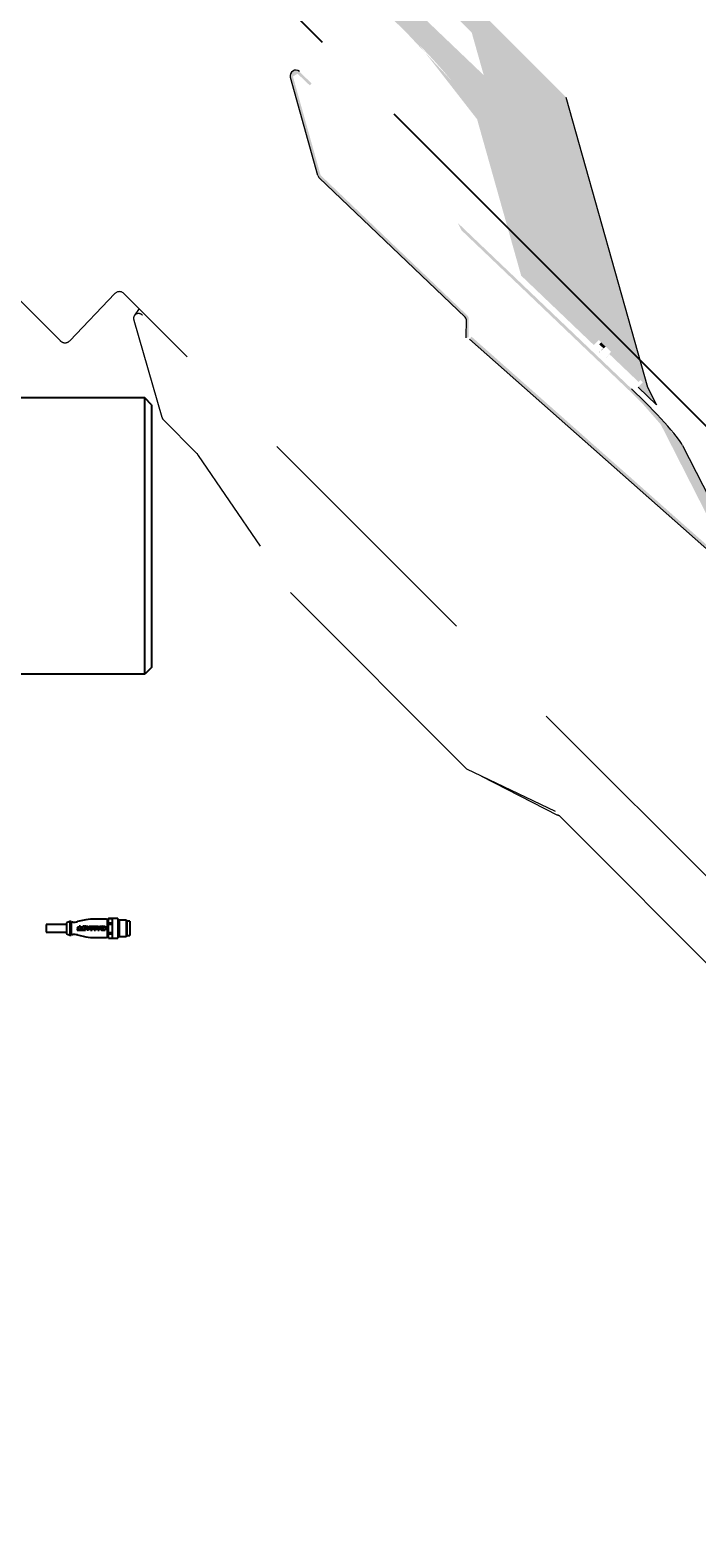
# Model space of a CAD drawing. Header units: inches. Extents: x -347369 to -260369, y 119522 to 149869.
# Drawn here: x -284492 to -283999, y 136943 to 138054 of the extents above; entities that cross this region are included whole.
import ezdxf

# ---------------------------------------------------------------- set-up
doc = ezdxf.new("R2010")
doc.units = ezdxf.units.IN
doc.header["$LTSCALE"] = 300
doc.linetypes.add('CENTRO', pattern=[2, 1.25, -0.25, 0.25, -0.25])
doc.linetypes.add('NASCOSTA', pattern=[0.375, 0.25, -0.125])
for name, color, linetype in [('ASSI', 254, 'CENTRO'), ('MACCHINA', 40, 'Continuous'), ('QUOTE', 7, 'Continuous')]:
    doc.layers.add(name, color=color, linetype=linetype)
doc.styles.get("Standard").update_dxf_attribs({"font": 'romans.shx'})
doc.dimstyles.new('sc1a100', dxfattribs={"dimscale": 100, "dimtxt": 3, "dimasz": 3, "dimexe": 0, "dimexo": 0, "dimgap": 1, "dimtad": 1, "dimzin": 12, "dimdsep": 46, "dimtxsty": 'Standard', "dimblk": 'CLOSEDBLANK', "dimcen": 1, "dimclrd": 253, "dimclre": 253, "dimclrt": 2, "dimadec": 0, "dimazin": 3, "dimtfac": 1, "dimtmove": 0, "dimatfit": 1, "dimldrblk": 'CLOSEDBLANK', "dimfxl": 1, "dimtolj": 1, "dimtzin": 0, "dimarcsym": 0})

# ---------------------------------------------------------------- blocks, each defined once
blk = doc.blocks.new('_ClosedBlank')
at = {"color": 0, "linetype": 'ByBlock', "lineweight": -2}
for p, q in [((-1, 0.1667), (0, 0)), ((-1, 0.1667), (-1, -0.1667)), ((0, 0), (-1, -0.1667))]:
    blk.add_line(p, q, dxfattribs=at)
blk = doc.blocks.new('*D27')
at = {"layer": 'Defpoints', "color": 0, "transparency": 16777216}
for p in [(-285230.2, 140399.7), (-284017.7, 139699.7), (-287395.2, 137749.7), (-287103.2, 136767.5), (-285230.2, 136499.7)]:
    blk.add_point(p, dxfattribs=at)
at = {"layer": 'QUOTE', "color": 253, "lineweight": -2, "transparency": 16777216}
for p, q in [((-287395.2, 137749.7), (-287753.7, 137542.7)), ((-285230.2, 136499.7), (-285230.2, 136085.7))]:
    blk.add_line(p, q, dxfattribs=at)
blk.add_arc((-285230.2, 138999.7), 2913.9, 215.9014, 264.0986, dxfattribs=at)
at = {"layer": 'QUOTE', "color": 253, "lineweight": -2, "transparency": 16777216, "xscale": 300, "yscale": 300, "zscale": 300}
for p, rotation in [((-287753.7, 137542.7), 122.9507175305296), ((-285230.2, 136085.7), 357.0492824694705)]:
    blk.add_blockref('_ClosedBlank', p, dxfattribs=dict(at, rotation=rotation))
at = {"layer": 'QUOTE', "color": 2, "transparency": 16777216, "insert": (-286562.1, 136692.6), "char_height": 300, "attachment_point": 5, "rotation": 330}
blk.add_mtext('\\A1;60°', dxfattribs=at)
blk = doc.blocks.new('*D37')
at = {"layer": 'Defpoints', "color": 0, "transparency": 16777216}
for p in [(-285230.2, 140399.7), (-286220.1, 139989.6), (-283462.4, 137231.9), (-285230.2, 136499.7), (-284473.4, 136175.3)]:
    blk.add_point(p, dxfattribs=at)
at = {"layer": 'QUOTE', "color": 253, "lineweight": -2, "transparency": 16777216}
for p, q in [((-283462.4, 137231.9), (-283162.6, 136932.1)), ((-285230.2, 136499.7), (-285230.2, 136075.7))]:
    blk.add_line(p, q, dxfattribs=at)
blk.add_arc((-285230.2, 138999.7), 2924, 275.8811, 309.1189, dxfattribs=at)
at = {"layer": 'QUOTE', "color": 253, "lineweight": -2, "transparency": 16777216, "xscale": 300, "yscale": 300, "zscale": 300}
for p, rotation in [((-283162.6, 136932.1), 42.0594481817856), ((-285230.2, 136075.7), 182.9405518182139)]:
    blk.add_blockref('_ClosedBlank', p, dxfattribs=dict(at, rotation=rotation))
at = {"layer": 'QUOTE', "color": 2, "transparency": 16777216, "insert": (-284206.9, 136529.2), "char_height": 300, "attachment_point": 5, "rotation": 22.5}
blk.add_mtext('\\A1;45°', dxfattribs=at)
blk = doc.blocks.new('A$Cda148bbc')
at = {"layer": 'MACCHINA', "lineweight": 0}
h = blk.add_hatch(color=5, dxfattribs=at)
edge = h.paths.add_edge_path(flags=0)
edge.add_line((84.7, -1313.3), (85.3, -1341.7))
edge.add_ellipse((80.2, -1341.9), major_axis=(5.06, 1.09), ratio=0.965015, start_angle=259.5376, end_angle=349.5376, ccw=False)
edge.add_line((80.3, -1346.9), (48.2, -1348))
edge.add_line((48.2, -1348), (49.1, -1386.9))
edge.add_ellipse((39.2, -1404.6), major_axis=(-1.1, -68.6), ratio=0.145737, start_angle=15.1067, end_angle=105.1067, ccw=False)
edge.add_line((40.7, -1470.9), (-17.9, -1575.5))
edge.add_line((-17.9, -1575.5), (-16.2, -1649.6))
edge.add_line((-16.2, -1649.6), (-11, -1649.6))
edge.add_line((-11, -1649.6), (-10, -1694.8))
edge.add_line((-10, -1694.8), (-15.1, -1694.8))
edge.add_line((-15.1, -1694.8), (-14.7, -1713.6))
edge.add_line((-14.7, -1713.6), (-10.2, -1699.8))
edge.add_line((-10.2, -1699.8), (98.6, -1505.8))
edge.add_line((98.6, -1505.8), (98.6, -1308.3))
edge.add_line((98.6, -1308.3), (89.7, -1308.3))
edge.add_ellipse((89.8, -1313.3), major_axis=(-4.94, 1.61), ratio=0.96225, start_angle=288.6768, end_angle=378.6768)
edge = h.paths.add_edge_path(flags=0)
edge.add_ellipse((75.7, -1373.1), major_axis=(-10.1, -2.2), ratio=0.965015, start_angle=259.5376, end_angle=349.5376, ccw=False)
edge.add_line((75.5, -1363.1), (81, -1362.9))
edge.add_ellipse((81.1, -1364.9), major_axis=(0, -2), ratio=0.998864, start_angle=90, end_angle=182.0643, ccw=False)
edge.add_line((83.1, -1364.9), (83.1, -1422.9))
edge.add_line((83.1, -1422.9), (67.2, -1451.3))
edge.add_line((67.2, -1451.3), (65.4, -1373.5))
h = blk.add_hatch(color=5, dxfattribs=at)
edge = h.paths.add_edge_path(flags=0)
edge.add_ellipse((-70.9, -1568), major_axis=(1.98, -0.64), ratio=0.96225, start_angle=-26.3232, end_angle=18.6768, ccw=False)
edge.add_line((-69.4, -1569.4), (-79.2, -1579.1))
edge.add_line((-79.2, -1579.1), (-77.5, -1580.3))
edge.add_line((-77.5, -1580.3), (-67.9, -1570.8))
edge.add_ellipse((-70.9, -1568), major_axis=(3.95, -1.29), ratio=0.96225, start_angle=333.6768, end_angle=378.6768)
edge.add_line((-66.8, -1568), (-70.2, -1418.9))
edge.add_ellipse((-68.2, -1418.9), major_axis=(-2.03, -0.44), ratio=0.965015, start_angle=319.5376, end_angle=349.5376, ccw=False)
edge.add_line((-70, -1417.9), (-33.2, -1352.4))
edge.add_ellipse((-31.4, -1353.3), major_axis=(-2.03, -0.44), ratio=0.965015, start_angle=169.5376, end_angle=319.5376, ccw=False)
edge.add_line((-29.3, -1353.3), (-29, -1365.8))
edge.add_line((-29, -1365.8), (-27, -1365.7))
edge.add_line((-27, -1365.7), (-27.3, -1353.2))
edge.add_ellipse((-31.4, -1353.3), major_axis=(-4.05, -0.87), ratio=0.965015, start_angle=169.5376, end_angle=319.5376)
edge.add_line((-35, -1351.5), (-71.8, -1417))
edge.add_ellipse((-68.2, -1418.9), major_axis=(-4.05, -0.87), ratio=0.965015, start_angle=319.5376, end_angle=349.5376)
edge.add_line((-72.3, -1419), (-68.8, -1568))
h = blk.add_hatch(color=5, dxfattribs=at)
edge = h.paths.add_edge_path(flags=0)
edge.add_line((-60.7, -1827.4), (-75.7, -1581.3))
edge.add_line((-75.7, -1581.3), (-78.1, -1581.8))
edge.add_line((-78.1, -1581.8), (-62.3, -1840.5))
edge.add_ellipse((-59, -1814.2), major_axis=(0, 45.9), ratio=0.087156, start_angle=125, end_angle=195)
edge.add_line((-58, -1858.5), (-22.2, -1748.4))
edge.add_ellipse((-23.2, -1704.1), major_axis=(0, 45.9), ratio=0.087156, start_angle=195, end_angle=285)
edge.add_line((-19.3, -1692.2), (-23.5, -1514.9))
edge.add_line((-23.5, -1514.9), (-25.4, -1520.8))
edge.add_line((-25.4, -1520.8), (-21.3, -1698.1))
edge.add_ellipse((-23.2, -1704.1), major_axis=(0, 22.9), ratio=0.087156, start_angle=195, end_angle=285, ccw=False)
edge.add_line((-22.7, -1726.2), (-58.5, -1836.4))
edge.add_ellipse((-59, -1814.2), major_axis=(0, 22.9), ratio=0.087156, start_angle=125, end_angle=195, ccw=False)
h = blk.add_hatch(color=5, dxfattribs=at)
edge = h.paths.add_edge_path(flags=0)
edge.add_line((-11, -1652.1), (-13, -1652.1))
edge.add_line((-13, -1652.1), (-12.9, -1656.4))
edge.add_ellipse((-19.2, -1659.7), major_axis=(-13.6, -0.3), ratio=0.257834, start_angle=231.4736, end_angle=241.9407, ccw=False)
edge.add_line((-10.8, -1656.7), (-11, -1652.1))
h = blk.add_hatch(color=5, dxfattribs=at)
edge = h.paths.add_edge_path(flags=0)
edge.add_line((-12.8, -1662.6), (-12.1, -1692.3))
edge.add_line((-12.1, -1692.3), (-10, -1692.3))
edge.add_line((-10, -1692.3), (-10.7, -1662.2))
edge.add_ellipse((-19.2, -1659.7), major_axis=(-13.6, -0.3), ratio=0.257834, start_angle=118.0593, end_angle=128.5264, ccw=False)
at = {"layer": 'ASSI'}
blk.add_line((0, -2400), (0, 1400), dxfattribs=at)
at = {"layer": 'MACCHINA', "color": 8, "linetype": 'NASCOSTA', "lineweight": 5, "ltscale": 2.5}
for p, q in [((-292.6, -1368.9), (-292.6, 585)), ((-287.8, -1373.8), (-239.5, -1372.6)), ((-234.7, -2006), (-234.7, -1377.6)), ((-243.4, -1396.4), (-279.5, -1461.8)), ((-234.7, -1393.1), (-240.9, -1394.4)), ((-280, -1463.3), (-280, -1499.3)), ((-280.6, -1500.7), (-295.5, -1580.4)), ((-303.8, -1620.5), (-303.8, -1804.7)), ((-279.7, -1873.2), (-303.8, -1804.7)), ((-299.8, -1816.1), (-280.6, -1876.1)), ((-280, -1877.5), (-280, -2061))]:
    blk.add_line(p, q, dxfattribs=at)
at = {"layer": 'MACCHINA', "color": 5, "lineweight": 0}
for p, q in [((-71.8, -1417), (-35, -1351.5)), ((-72.3, -1419), (-68.8, -1568)), ((98.6, -1505.8), (-10.2, -1699.8)), ((-69.4, -1569.4), (-79.2, -1579.1)), ((-62.3, -1840.5), (-78.1, -1581.8)), ((-14.7, -1713.6), (-15.1, -1694.8)), ((-10.2, -1699.8), (-14.7, -1713.6)), ((-22.2, -1748.4), (-58, -1858.5))]:
    blk.add_line(p, q, dxfattribs=at)
at = {"layer": 'MACCHINA', "color": 8, "linetype": 'NASCOSTA', "lineweight": 5, "ltscale": 2.5}
for centre, radius, start, end in [((-282.1, -1499.3), 2.07, 316.6145, 359.9907), ((-282, -1877.5), 1.98, 359.6943, 44.4439)]:
    blk.add_arc(centre, radius, start, end, dxfattribs=at)
at = {"layer": 'MACCHINA', "color": 5, "lineweight": 0}
for centre, major_axis, ratio, start_param, end_param in [((-31.4, -1353.3), (-4.05, -0.87), 0.965015, 2.958989, 5.576983), ((-68.2, -1418.9), (-4.05, -0.87), 0.965015, 5.576983, 6.100582), ((-70.9, -1568), (1.98, -0.64), 0.96225, 5.823759, 6.609157), ((-23.2, -1704.1), (0, 45.9), 0.087156, 3.403392, 4.974188)]:
    blk.add_ellipse(centre, major_axis=major_axis, ratio=ratio, start_param=start_param, end_param=end_param, dxfattribs=at)
at = {"layer": 'MACCHINA', "color": 8, "linetype": 'NASCOSTA', "lineweight": 5, "ltscale": 2.5}
for centre, start_param, end_param in [((-287.8, -1368.7), 1.832941, 3.403738), ((-239.5, -1377.7), 4.974534, 6.54533)]:
    blk.add_ellipse(centre, major_axis=(1.25, 4.89), ratio=0.954437, start_param=start_param, end_param=end_param, dxfattribs=at)
blk.add_open_spline([(-236.4, -1398.3), (-236.4, -1397.9), (-236.5, -1397), (-237.2, -1395.8), (-238.1, -1394.9), (-239.3, -1394.4), (-240.5, -1394.3), (-241.7, -1394.6), (-242.8, -1395.3), (-243.2, -1396.1), (-243.4, -1396.4)], degree=3, dxfattribs=at)
blk.add_open_spline([(-279.5, -1461.8), (-279.6, -1462), (-279.8, -1462.4), (-280, -1463.1), (-280, -1463.6), (-280, -1463.8)], degree=3, knots=[0, 0, 0, 0, 0.317792, 0.653434, 1, 1, 1, 1], dxfattribs=at)
blk = doc.blocks.new('A$Cad528b1c')
at = {"layer": 'MACCHINA'}
for p, q in [((823.3, -1217), (719.3, -1217)), ((823.3, -1421), (823.3, -1217)), ((828.3, -1222), (823.3, -1217)), ((828.3, -1222), (828.3, -1416)), ((823.3, -1421), (719.3, -1421)), ((828.3, -1416), (823.3, -1421)), ((765.5, -1605.6), (750.5, -1605.6)), ((750.5, -1605.6), (750.5, -1608.5)), ((750.5, -1608.5), (750.5, -1611.4)), ((768, -1603.5), (765.5, -1604.5)), ((765.5, -1604.5), (765.5, -1608.5)), ((765.5, -1608.5), (765.5, -1612.5)), ((769, -1603.5), (768, -1603.5)), ((768, -1603.5), (768, -1608.5)), ((768, -1608.5), (768, -1613.5)), ((769, -1603.5), (769, -1608.5)), ((769, -1608.5), (769, -1613.5)), ((770.3, -1604), (769.5, -1604)), ((773.4, -1609.2), (773.4, -1610)), ((773.8, -1609.2), (773.4, -1609.2)), ((773.4, -1610), (773.8, -1610)), ((773.5, -1608), (773.5, -1608.7)), ((773.8, -1608), (773.5, -1608)), ((773.5, -1608.7), (773.8, -1608.7)), ((779.8, -1602.2), (773.8, -1603.6)), ((774.8, -1608), (773.8, -1608)), ((773.8, -1608.7), (774.8, -1608.7)), ((774.8, -1609.2), (773.8, -1609.2)), ((773.8, -1610), (775.8, -1610)), ((774.8, -1608), (774.8, -1607)), ((775.8, -1607), (774.8, -1607)), ((774.8, -1609.2), (774.8, -1608.7)), ((775.8, -1607), (775.8, -1610)), ((776.1, -1610), (776.1, -1609.2)), ((777.5, -1609.2), (776.1, -1609.2)), ((776.1, -1610), (778.5, -1610)), ((776.3, -1608.7), (776.3, -1608)), ((777.5, -1608), (776.3, -1608)), ((776.3, -1608.7), (777.5, -1608.7)), ((777.5, -1608), (777.5, -1607)), ((778.5, -1607), (777.5, -1607)), ((777.5, -1609.2), (777.5, -1608.7)), ((778.5, -1607), (778.5, -1610)), ((778.8, -1610), (778.8, -1607.7)), ((778.8, -1610), (779.7, -1610)), ((779.8, -1607), (779.5, -1607)), ((779.8, -1607.8), (779.7, -1607.8)), ((779.7, -1607.8), (779.7, -1610)), ((783.3, -1601.8), (779.8, -1602.2)), ((779.8, -1607), (781, -1607)), ((780.8, -1607.8), (779.8, -1607.8)), ((779.8, -1607.8), (779.8, -1607.8)), ((780.8, -1610), (780.8, -1607.8)), ((780.8, -1607.8), (780.8, -1607.8)), ((781.8, -1610), (780.8, -1610)), ((781.8, -1607.7), (781.8, -1610)), ((782.2, -1607.8), (782.2, -1607)), ((782.2, -1607), (783.3, -1607)), ((783.3, -1607.8), (782.2, -1607.8)), ((795, -1601.8), (783.3, -1601.8)), ((783.3, -1607), (784.4, -1607)), ((783.3, -1607.8), (783.4, -1607.8)), ((783.4, -1610), (783.4, -1607.8)), ((783.4, -1610), (784.4, -1610)), ((784.4, -1607), (784.4, -1610)), ((784.8, -1607.8), (784.8, -1607)), ((784.8, -1607), (787, -1607)), ((784.8, -1607.8), (786, -1607.8)), ((786, -1610), (786, -1607.8)), ((786, -1610), (787, -1610)), ((787, -1607), (787, -1610)), ((788.6, -1610), (787.2, -1607)), ((787.2, -1607), (789.3, -1607)), ((788.6, -1607.8), (789.3, -1607.8)), ((788.6, -1607.8), (789.1, -1609.1)), ((788.6, -1610), (789.6, -1610)), ((789.1, -1609.1), (790, -1607)), ((789.3, -1607), (789.3, -1607.8)), ((791, -1607), (789.6, -1610)), ((790, -1607), (791, -1607)), ((791.5, -1608.5), (791.3, -1608.7)), ((791.4, -1608.5), (791.5, -1608.5)), ((791.9, -1607), (794, -1607)), ((792, -1610), (794, -1610)), ((792.1, -1609.1), (792.1, -1609)), ((792.1, -1609.1), (792.1, -1609)), ((792.3, -1607.7), (793.2, -1607.7)), ((792.3, -1608.2), (793.2, -1608.2)), ((792.4, -1608.8), (792.3, -1608.8)), ((792.3, -1609.3), (792.4, -1609.3)), ((792.4, -1608.8), (793.2, -1608.8)), ((792.4, -1609.3), (793.2, -1609.3)), ((793.2, -1607.7), (793.2, -1608.2)), ((793.2, -1608.8), (793.2, -1609.3)), ((794, -1607), (794, -1610)), ((795.5, -1602.3), (795.5, -1608.5)), ((795.5, -1608.5), (795.5, -1614.8)), ((796.4, -1603.5), (795.9, -1603.5)), ((796.7, -1601.3), (796.4, -1601.6)), ((796.4, -1601.7), (796.7, -1601.3)), ((796.4, -1601.6), (796.4, -1601.7)), ((796.4, -1601.7), (796.4, -1604)), ((796.7, -1604.4), (796.4, -1604)), ((796.4, -1604), (796.4, -1606.2)), ((796.4, -1606.2), (796.7, -1605.4)), ((796.4, -1606.2), (796.4, -1610.8)), ((799.4, -1601.3), (796.7, -1601.3)), ((796.7, -1601.3), (799.4, -1601.3)), ((796.7, -1601.3), (796.7, -1601.3)), ((796.7, -1604.4), (796.7, -1605.4)), ((796.7, -1604.4), (799.4, -1604.4)), ((796.7, -1605.4), (799.4, -1605.4)), ((803.4, -1601.3), (799.4, -1601.3)), ((799.4, -1601.3), (799.4, -1608.5)), ((799.4, -1608.5), (799.4, -1615.8)), ((803.4, -1601.3), (803.4, -1608.5)), ((803.4, -1608.5), (803.4, -1615.8)), ((804.2, -1603.2), (803.8, -1603.2)), ((804.5, -1602.5), (804.2, -1603.2)), ((804.2, -1603.2), (804.2, -1608.5)), ((804.2, -1608.5), (804.2, -1613.9)), ((809.6, -1602.5), (804.5, -1602.5)), ((804.5, -1602.5), (804.5, -1608.5)), ((804.5, -1608.5), (804.5, -1614.5)), ((810.2, -1603.2), (809.6, -1602.5)), ((809.6, -1602.5), (809.6, -1608.5)), ((809.6, -1608.5), (809.6, -1614.5)), ((812.3, -1603.2), (810.2, -1603.2)), ((810.2, -1603.2), (810.2, -1608.5)), ((810.2, -1608.5), (810.2, -1613.9)), ((812.3, -1603.2), (812.3, -1608.5)), ((812.3, -1608.5), (812.3, -1613.9)), ((750.5, -1611.4), (765.5, -1611.4)), ((765.5, -1612.5), (768, -1613.5)), ((768, -1613.5), (769, -1613.5)), ((769.5, -1613), (770.3, -1613)), ((773.8, -1613.4), (779.8, -1614.8)), ((779.8, -1614.8), (783.3, -1615.3)), ((783.3, -1615.3), (795, -1615.3)), ((795.9, -1613.5), (796.4, -1613.5)), ((796.7, -1611.6), (796.4, -1610.8)), ((796.4, -1610.8), (796.4, -1613)), ((796.4, -1613), (796.7, -1612.6)), ((796.4, -1613), (796.4, -1615.3)), ((796.7, -1615.7), (796.4, -1615.3)), ((796.4, -1615.3), (796.4, -1615.4)), ((796.4, -1615.4), (796.7, -1615.7)), ((796.7, -1611.6), (799.4, -1611.6)), ((796.7, -1611.6), (796.7, -1612.6)), ((796.7, -1612.6), (799.4, -1612.6)), ((796.7, -1615.7), (799.4, -1615.7)), ((796.7, -1615.7), (799.4, -1615.7)), ((796.7, -1615.7), (796.7, -1615.7)), ((799.4, -1615.8), (803.4, -1615.8)), ((803.8, -1613.9), (804.2, -1613.9)), ((804.2, -1613.9), (804.5, -1614.5)), ((804.5, -1614.5), (809.6, -1614.5)), ((809.6, -1614.5), (810.2, -1613.9)), ((810.2, -1613.9), (812.3, -1613.9))]:
    blk.add_line(p, q, dxfattribs=at)
for centre, radius, start, end in [((769.5, -1603.5), 0.5, 180, 270), ((770.3, -1589), 15, 270, 283.3245), ((795, -1602.3), 0.5, 0, 90), ((795.9, -1603.1), 0.4, 180, 270), ((803.8, -1602.8), 0.4, 180, 270), ((769.5, -1613.5), 0.5, 90, 180), ((770.3, -1628), 15, 76.6755, 90), ((795, -1614.8), 0.5, 270, 0), ((795.9, -1613.9), 0.4, 90, 180), ((803.8, -1614.3), 0.4, 90, 180)]:
    blk.add_arc(centre, radius, start, end, dxfattribs=at)
for points, knots in [([(779.5, -1607), (779.5, -1607), (779.3, -1607), (779.1, -1607.1), (779, -1607.2), (778.9, -1607.3), (778.8, -1607.5), (778.8, -1607.6), (778.8, -1607.7)], [0, 0, 0, 0, 0.249389, 0.3747, 0.49976, 0.624539, 0.74963, 1, 1, 1, 1]), ([(781, -1607), (781.1, -1607), (781.3, -1607), (781.6, -1607.2), (781.7, -1607.4), (781.8, -1607.6), (781.8, -1607.7)], [0, 0, 0, 0, 0.249885, 0.499798, 0.74938, 1, 1, 1, 1]), ([(791.3, -1607.2), (791.3, -1607.3), (791.2, -1607.4), (791.1, -1607.5), (791, -1607.7), (791, -1607.8), (791, -1607.9)], [0, 0, 0, 0, 0.250493, 0.499652, 0.749167, 1, 1, 1, 1]), ([(791, -1607.9), (791, -1607.9), (791, -1608.1), (791.1, -1608.3), (791.2, -1608.3)], [0, 0, 0, 0, 0.500019, 1, 1, 1, 1]), ([(791.3, -1608.7), (791.2, -1608.8), (791.1, -1608.9), (791.1, -1609.1), (791.1, -1609.2)], [0, 0, 0, 0, 0.499975, 1, 1, 1, 1]), ([(791.1, -1609.2), (791.1, -1609.2), (791.1, -1609.3), (791.2, -1609.5), (791.3, -1609.7), (791.4, -1609.7), (791.4, -1609.8)], [0, 0, 0, 0, 0.250646, 0.499932, 0.749282, 1, 1, 1, 1]), ([(791.2, -1608.3), (791.2, -1608.4), (791.3, -1608.5), (791.4, -1608.5), (791.4, -1608.5)], [0, 0, 0, 0, 0.499996, 1, 1, 1, 1]), ([(791.9, -1607), (791.8, -1607), (791.6, -1607), (791.4, -1607.2), (791.3, -1607.2)], [0, 0, 0, 0, 0.4998152, 1, 1, 1, 1]), ([(791.4, -1609.8), (791.5, -1609.8), (791.7, -1610), (791.9, -1610), (792, -1610)], [0, 0, 0, 0, 0.50018, 1, 1, 1, 1]), ([(792.1, -1607.8), (792.1, -1607.8), (792.1, -1607.8), (792.1, -1607.9), (792, -1607.9), (792, -1608), (792, -1608)], [0, 0, 0, 0, 0.2506907, 0.4999987, 0.7493087, 1, 1, 1, 1]), ([(792, -1608), (792, -1608), (792, -1608), (792, -1608.1), (792.1, -1608.1), (792.1, -1608.2), (792.1, -1608.2)], [0, 0, 0, 0, 0.250657, 0.500034, 0.74938, 1, 1, 1, 1]), ([(792.3, -1607.7), (792.3, -1607.7), (792.2, -1607.7), (792.2, -1607.8), (792.1, -1607.8)], [0, 0, 0, 0, 0.4999872, 1, 1, 1, 1]), ([(792.1, -1608.2), (792.1, -1608.2), (792.2, -1608.2), (792.2, -1608.2), (792.3, -1608.2)], [0, 0, 0, 0, 0.5, 1, 1, 1, 1]), ([(792.3, -1608.8), (792.3, -1608.9), (792.2, -1608.9), (792.2, -1608.9), (792.1, -1609), (792.1, -1609), (792.1, -1609)], [0, 0, 0, 0, 0.249994, 0.499741, 0.749735, 1, 1, 1, 1]), ([(792.1, -1609.1), (792.1, -1609.1), (792.1, -1609.2), (792.1, -1609.2), (792.1, -1609.2)], [0, 0, 0, 0, 0.499999, 1, 1, 1, 1]), ([(792.1, -1609.2), (792.2, -1609.3), (792.2, -1609.3), (792.3, -1609.3), (792.3, -1609.3)], [0, 0, 0, 0, 0.500044, 1, 1, 1, 1])]:
    blk.add_open_spline(points, degree=3, knots=knots, dxfattribs=at)

msp = doc.modelspace()

# ---------------------------------------------------------------- block references
at = {"rotation": 45}
msp.add_blockref('A$Cda148bbc', (-285230.166, 138999.656), dxfattribs=at)
msp.add_blockref('A$Cad528b1c', (-285230.166, 138999.656))

# ---------------------------------------------------------------- dimensions: what is measured, and where the dimension line sits
at = {"layer": 'QUOTE'}
for base, line2, picture, middle in [((-287103.201, 136767.46), ((-287395.23, 137749.656), (-284017.731, 139699.656)), '*D27', (-286562.128, 136692.63)), ((-284473.382, 136175.299), ((-283462.399, 137231.889), (-286220.116, 139989.605)), '*D37', (-284206.875, 136529.212))]:
    dim = msp.add_angular_dim_2l(base=base, line1=((-285230.166, 136499.656), (-285230.166, 140399.656)), line2=line2, dimstyle='sc1a100', dxfattribs=at)
    dim.commit()
    dim.dimension.update_dxf_attribs({"geometry": picture, "text_midpoint": middle})

doc.saveas('drawing.dxf')
